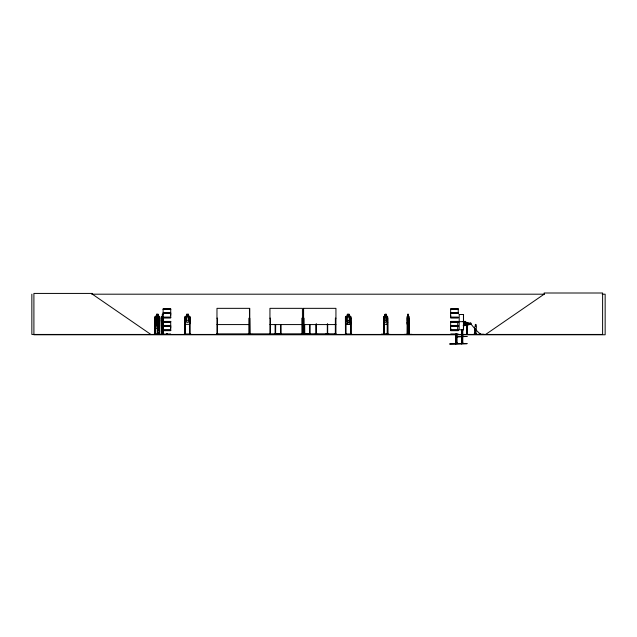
<?xml version="1.0" encoding="UTF-8"?>
<svg xmlns="http://www.w3.org/2000/svg" width="637" height="637" viewBox="0 0 637 637"><rect width="100%" height="100%" fill="white"/><g stroke="black" fill="none" stroke-linecap="round" stroke-linejoin="round"><path stroke-width="0.96" d="M170.708 328.063L170.708 326.2L163.12 326.2M170.708 315.291L170.708 313.428L163.12 313.428M458.242 329.926L450.646 329.926L450.654 328.063M458.242 317.154L450.646 317.154L450.654 315.291M465.989 322.975L465.201 321.398L465.472 325.547L466.674 323.19L466.666 324.122L465.543 324.066L465.543 323.055L465.201 325.547L467.431 324.544L467.431 334.353M246.83 334.425L252.921 334.425M300.441 334.425L306.524 334.425M466.674 323.19L465.591 323.19L465.583 324.122L465.472 321.398L466.61 323.485M162.65 321.621L163.056 320.857M475.401 324.36L475.879 324.536L475.935 326.478A1.354 0.844 -90 0 1 476.173 328.604L475.935 333.828L475.091 333.828L474.915 328.604A1.354 0.844 -90 0 1 475.154 326.478L475.369 324.432M475.377 333.286L474.836 333.167L475.441 333.302M475.337 333.239L475.011 333.286M408.771 324.337L408.986 322.346M409.05 322.346L408.835 324.337L407.282 324.337L407.091 316.995L407.784 316.278L407.784 314.28L408.397 314.344L408.333 322.338L407.744 322.338L407.425 320.737L407.425 317.011L407.72 314.28L408.421 314.28M161.663 321.701L161.941 319.702M157.665 332.793L159.481 332.793L159.752 316.979L159.186 316.278L158.103 316.278L158.103 314.28L156.551 314.344L156.495 316.278M159.481 332.793L159.68 330.802M404.32 334.353L412.051 334.353M313.937 334.353L318.229 334.353M475.027 333.032L475.298 333.047M475.313 333.167L474.907 333.326M475.321 333.167L475.186 333.286M387.161 324.265L387.599 322.338M387.192 324.337L387.694 322.346M159.346 329.194L158.971 330.794L158.271 330.794L158.247 322.736L158.971 322.8L159.346 325.467M381.444 334.13L390.115 334.393M407.354 316.278L407.139 334.441M189.555 324.337L190.192 322.346L190.16 316.979L189.531 316.278L185.423 316.342L184.826 316.995L185.407 324.337L189.579 324.337M163.669 330.515L161.925 330.515L161.726 328.517L161.631 316.995L162.339 316.278L162.339 314.28L163.016 314.344L162.276 314.28M161.758 323.174L161.989 322.457M470.385 323.859C469.262 325.841 468.8 321.717 470.329 323.278M350.469 324.265L351.106 322.338L350.517 324.337L345.995 324.337L345.405 322.346M157.729 332.793L157.498 325.451L158.247 324.735M157.498 325.451L157.737 324.735M216.564 334.425L216.652 333.931L336.002 333.844L336.025 334.353M269.873 334.353L269.817 333.931M275.009 334.353L275.057 333.844M303.387 334.353L303.316 333.844M335.93 334.441L335.938 308.34L303.467 308.34L303.515 334.441L303.379 318.205L304.024 318.205L304.056 334.353M463.585 322.306L464.771 323.676L465.145 322.855L463.457 320.905M465.225 322.967L463.585 320.905M162.363 316.342L162.005 320.737L162.777 324.305C163.645 317.369 163.613 331.805 162.785 325.196L162.228 327.068L162.483 320.459L163.199 320.459L163.199 322.457M383.745 334.441L383.697 316.995L384.167 316.278L383.697 322.346L384.103 324.337L387.24 324.337M470.257 323.11C469.628 325.985 472.654 322.625 470.257 323.11A114.644 14.842 63.9 0 0 480.449 334.003L479.55 334.003M474.247 334.433L484.192 334.337M475.242 334.417L475.584 333.557M484.08 334.417L478.928 334.258M155.006 320.881L155.516 320.164L159.234 320.164L159.791 320.873L159.194 320.164M155.054 320.905L155.539 320.236M154.855 334.441L154.887 316.995L155.436 316.278L159.162 316.342L159.704 317.011L159.68 334.441M157.371 328.159L155.46 328.222L154.966 326.24L154.982 317.019L155.46 316.342M184.921 317.019L185.455 316.342L186.633 316.278L186.609 314.28L188.417 314.28L188.417 316.278L189.563 316.278M463.585 324.814L464.859 323.5M463.171 325.443L464.803 323.564L463.171 321.677M463.441 326.24L465.241 324.321L464.731 323.5M463.569 326.24L465.241 324.321M156.614 320.236L155.818 320.897L155.818 324.631L156.614 326.224M156.591 314.344L156.551 316.342L155.786 317.011L155.786 320.737L156.591 322.338L158.087 322.338L158.9 320.737L158.9 317.011L158.087 316.342M349.267 316.278L349.251 314.28L347.324 314.28L347.324 316.278L346.424 317.011L346.424 320.737L347.388 322.338L349.187 322.338L350.151 320.737L350.151 317.011L349.187 316.342L350.509 316.278M485.665 334.441L544.141 294.19L544.141 293.004L602.61 293.004L602.61 334.441L31.85 334.441L31.85 294.19M465.695 324.122L469.596 324.122L469.596 324.544L465.201 325.547L466.69 324.878M345.939 334.393L345.891 333.844M465.201 325.547L469.596 324.122L465.472 325.547L467.733 324.122L467.733 322.688M91.632 294.19L544.444 294.19M602.164 294.19L605.15 294.19L605.15 334.775L33.904 334.775L33.904 293.426L92.381 293.426L92.381 294.19L150.85 334.441M163.112 308.937L170.724 308.937M450.638 308.937L458.25 308.937M166.368 309.24L167.467 309.24M453.894 309.24L454.993 309.24M163.128 309.303L170.708 309.303M450.654 309.303L458.234 309.303M163.064 312.942L170.764 312.942M450.59 312.942L458.29 312.942M163.064 313.173L170.764 313.173M450.59 313.173L458.29 313.173M458.242 313.428L450.646 313.428L450.646 317.154M156.495 314.28L158.143 314.28L158.143 316.278M186.665 314.344L188.353 314.344M459.142 314.487L463.537 314.487L463.537 329.791L459.142 329.791L459.237 314.487M407.847 314.678L407.847 315.347M155.396 316.278L156.535 316.278M346.018 316.278L347.388 316.278M386.325 314.28L386.285 316.342L387.232 316.278L387.694 316.979L387.694 334.441M408.357 316.278L409.05 316.979L409.034 334.441L409.137 333.844M161.806 316.342L163.486 316.342L162.984 316.278L162.984 314.28M407.298 316.342L408.819 316.342L409.034 317.011M161.631 316.995L161.487 334.353M347.388 317.011L349.187 317.011M387.646 316.979L387.177 316.278L384.135 316.342L385.059 316.278L385.106 314.344L386.333 314.344L385.011 314.28L384.398 320.737L385.059 322.338L386.285 322.338L386.946 320.737L386.946 317.011L386.285 316.342M163.12 317.154L170.716 317.154L170.716 313.428M163.064 317.417L170.764 317.417M450.59 317.417L458.29 317.417M163.064 317.648L170.764 317.648M450.59 317.648L458.29 317.648M163.12 317.911L170.716 317.911M450.646 317.911L458.242 317.911M156.559 318.174L158.199 318.174L158.143 320.236M159.664 318.205L159.091 318.205L159.091 321.072M184.698 318.205L185.287 318.205L185.343 334.441M190.105 318.205L189.515 318.205L189.555 334.441M216.986 318.205L217.535 318.205L217.472 334.441M249.457 318.205L248.9 318.205L248.844 334.441M249.768 318.205L249.975 334.441M269.953 318.205L270.502 318.205L270.446 334.441M302.424 318.205L301.874 318.205L301.938 334.441M335.938 318.205L335.388 318.205L335.325 334.441M345.437 318.205L346.026 318.205L346.026 334.441L346.082 333.844L345.373 333.844L345.373 334.441M351.226 318.205L350.645 318.205L350.637 334.441M383.721 318.205L384.246 318.205M161.878 319.702L163.598 319.702M161.902 319.766L163.574 319.766M347.388 320.737L349.187 320.737M163.128 321.406L170.708 321.406M450.654 321.406L458.234 321.406M162.626 321.526L170.724 321.51M450.638 321.502L458.25 321.502M162.363 321.701L170.724 321.701M450.638 321.661L458.25 321.701M459.142 321.669L463.537 321.669M163.112 321.852L170.724 321.852M450.638 321.844L458.25 321.852M163.128 322.075L170.708 322.075L170.708 325.443L163.12 325.443M458.234 322.075L450.654 322.075L450.654 325.443L458.242 325.443M154.926 322.346L155.42 324.337M163.016 322.338L162.172 322.37L162.634 324.735L162.188 326.956L162.507 328.517L163.176 328.517M407.147 322.346L407.346 324.337M161.925 322.457L163.598 322.457M158.183 322.736L158.995 322.736M465.695 322.688L468.45 322.688L468.45 324.122M465.281 322.855L465.623 323.23M158.844 323.134L158.398 323.134L158.844 323.803M465.543 323.548L466.101 323.548M155.38 324.337L158.255 324.337M216.986 324.575L249.457 324.575M269.953 324.575L302.424 324.575M303.467 324.575L335.938 324.575M467.853 324.544L469.596 324.544M159.68 325.435L158.931 324.735L158.9 320.897L158.103 320.236M157.681 324.798L159.465 324.798M158.271 325.467L158.971 325.467L158.971 329.194L158.271 329.194L158.271 325.467L157.419 323.62C156.861 326.781 154.863 325.595 157.076 323.174L156.081 320.897L157.395 322.728C157.912 319.67 159.919 320.913 157.737 323.19L158.422 324.631M163.064 325.706L170.764 325.706M450.59 325.706L458.29 325.706M163.064 325.937L170.764 325.937M450.59 325.937L458.29 325.937M458.242 326.2L450.646 326.2L450.646 329.926M475.935 326.478L475.879 324.536M162.403 327.76L161.702 327.052M161.957 327.689L162.427 327.689L162.403 329.751M163.462 327.689L163.112 329.751L162.339 329.751M163.048 327.76L163.59 327.76M474.915 328.604L475.154 333.828M162.427 329.687L163.088 329.687M457.645 329.791L457.74 321.669M163.12 329.926L170.716 329.926L170.716 326.2M163.064 330.189L170.764 330.189M450.59 330.189L458.29 330.189M161.941 330.452L170.764 330.42M450.59 330.42L458.29 330.42M163.12 330.675L170.716 330.675M450.646 330.675L458.242 330.675M157.681 332.721L159.465 332.721M474.318 334.258L474.318 333.557L475.29 333.557M155.348 333.844L154.68 333.844L154.68 334.441M157.681 333.844L157.188 334.441M159.712 333.844L159.035 333.844L159.043 334.441M161.806 333.844L161.32 334.441M163.008 333.844L162.347 333.844L162.355 334.441M163.223 333.844L163.446 334.441L163.518 333.844M185.343 333.844L184.642 333.844L184.642 334.441M189.46 333.844L190.16 333.844L190.16 334.441M350.581 333.844L351.29 333.844L351.29 334.441M383.681 333.844L384.286 333.844L384.286 334.441L384.246 322.975M387.248 333.844L387.853 333.844M407.561 333.844L407.099 334.441M409.272 333.844L408.819 334.441M155.229 334.019L159.425 334.019M161.575 334.019L163.446 334.019M185.248 334.019L189.555 334.019M275.733 334.019L280.463 334.019M304.757 334.019L309.494 334.019M346.026 334.019L350.637 334.019M384.127 334.019L387.407 334.019M407.33 334.019L409.034 334.019M170.708 334.178L152.944 334.441M188.727 334.441L191.57 334.393M325.499 334.13L329.894 334.425M346.233 334.099L344.577 334.441M350.509 334.393L352.134 334.353M450.654 334.178L458.234 334.178M170.724 334.274L163.096 334.425M450.638 334.274L458.25 334.282M461.522 335.452L462.836 335.452M455.718 342.642L457.032 342.642L457.032 343.654M461.522 342.642L462.836 342.642M350.732 334.393L350.7 318.205M161.702 334.393L161.75 330.619M465.201 321.398L466.093 322.975M163.534 323.19L163.136 320.459M163.016 316.342L163.375 320.737M465.472 321.398L466.22 322.975M302.511 334.353L302.424 308.34L269.953 308.34L269.913 334.441M161.663 327.028L161.949 327.76M184.889 322.338L185.455 324.265M383.737 322.338L384.151 324.337M162.419 334.353L162.403 330.619M166.552 334.401L166.607 333.844M161.981 330.515L161.726 321.701M476.46 334.258L476.46 333.557L475.489 333.557L475.489 334.114M476.357 333.557L476.357 334.114L474.414 334.114L474.414 333.557M475.218 334.114L475.218 332.936L474.756 332.936L474.756 334.114M475.146 332.936L475.146 334.114M474.836 332.936L474.836 334.114M467.271 322.688L467.271 324.122M466.841 325.523L466.841 334.353L466.778 324.544M463.449 314.487L463.449 329.791M462.773 329.703L462.773 343.654M462.414 329.703L462.414 342.69M461.936 329.703L461.936 343.654M461.578 329.703L461.53 343.996M456.976 333.995L456.976 343.654M456.618 333.995L456.618 343.654M456.14 333.995L456.14 343.654M455.781 333.995L455.734 343.996M409.241 334.441L409.233 318.205L408.835 334.441M407.513 323.93L407.537 334.441M407.417 333.844L407.393 334.441L407.314 318.205M387.853 334.441L387.806 318.205L387.288 318.205L387.248 334.441M387.559 333.844L387.583 334.441M387.447 322.975L387.407 334.441M384.087 318.205L384.127 334.441M383.88 322.975L384 334.441M383.84 333.844L383.84 334.441M351.098 334.441L351.17 316.979L350.493 316.278L346.042 316.342L345.405 316.995L345.477 334.441M351.091 333.844L351.091 334.441M349.187 324.337L349.187 314.344L347.388 314.344L347.388 324.337M345.565 333.844L345.572 334.441M335.452 333.844L335.452 334.441M334.751 333.931L334.751 334.441M327.681 324.074L327.681 334.441M327.482 324.074L327.529 334.441M327.458 333.844L327.458 334.441M327.33 324.074L327.307 334.441M316.398 324.066L316.422 334.441M316.247 324.066L316.27 334.441M316.183 333.844L316.175 334.441M316.048 324.066L316.032 334.441M310.108 324.886L310.147 334.441M310.044 333.844L310.044 334.441M309.622 333.844L309.622 334.441M309.558 324.886L309.494 334.441M304.693 324.886L304.757 334.441M304.629 333.844L304.629 334.441M304.144 324.886L304.144 334.441M303.953 333.844L303.96 334.441M303.594 308.34L303.594 334.441M302.36 333.844L302.328 334.441M301.811 333.844L301.811 334.441M281.076 324.886L281.14 334.441M281.013 333.844L281.013 334.441M280.527 324.886L280.527 334.441M280.463 333.844L280.463 334.441M278.767 334.441L276.235 334.441M275.733 333.844L275.733 334.441M275.67 324.886L275.606 334.441M275.12 324.886L275.12 334.441M274.818 334.441L272.286 334.441M270.566 333.844L270.566 334.441M270.016 333.844L270.016 334.441M249.768 308.34L249.768 334.441L249.704 333.844M249.529 334.441L249.457 308.34L216.986 308.34L216.938 334.441M249.393 333.844L249.393 334.441M248.971 333.844L248.963 334.441M217.838 333.931L217.838 334.441M217.599 333.844L217.599 334.441M216.922 333.844L216.898 334.441M190.105 317.011L190.057 334.441M189.937 333.844L189.922 334.441M189.611 318.205L189.611 334.441M188.385 314.28L188.321 316.342L189.245 317.011L189.245 320.737L188.353 322.338L186.697 322.338L185.805 320.737L185.805 317.011L186.697 316.342L186.697 314.344M186.076 334.441L183.305 334.441M185.192 318.205L185.12 334.441M184.865 333.844L184.881 334.441M184.794 318.205L184.738 334.441M167.181 333.844L167.181 334.441M167.125 334.441L167.053 333.844L166.91 334.441M166.798 333.844L166.783 334.441M166.711 333.844L166.663 334.441M163.661 333.844L163.669 334.441M163.271 330.619L163.247 334.441M162.961 330.619L163.008 334.441M162.825 330.619L162.873 334.441M162.738 333.844L162.754 334.441M162.539 330.619L162.602 334.441M162.013 323.293L162.013 327.028M161.75 320.116L161.36 318.205L161.456 334.441M161.607 333.844L161.639 334.441M159.537 318.205L159.537 321.072M159.537 332.53L159.481 334.441L159.449 318.205M159.25 318.205L159.25 324.886M159.25 331.574L159.226 334.441M159.091 332.53L159.17 334.441M157.626 318.205L157.65 334.441M157.506 333.844L157.506 334.441L157.419 318.205M157.228 318.205L157.228 334.441M155.229 334.441L155.301 318.205L154.735 318.205L154.735 334.441M155.173 318.205L155.173 321.072M155.173 326.797L155.102 334.441L155.086 333.844M464.946 322.728A1.186 0.748 -90 0 1 466.204 323.246M466.204 323.859A1.186 0.748 -90 0 1 465.114 324.591M468.068 323.341L468.068 323.341M465.623 323.883L465.018 324.201L465.623 323.883M170.724 309.064L163.112 309.072L163.128 312.679L170.716 312.679L170.716 309.08M458.25 309.08L450.638 309.064L450.654 312.679L458.242 312.679L458.242 309.08M157.825 314.678L156.853 314.678L156.853 315.347L157.825 315.347L157.825 314.678M162.905 314.678L162.475 315.347L162.905 314.678M188.058 314.678L186.991 314.678L186.991 315.347L188.058 315.347L188.058 314.678M348.869 314.678L347.714 314.678L347.714 315.347L348.869 315.347L348.869 314.678M386.062 314.678L385.274 314.678L385.274 315.347L386.062 315.347L386.062 314.678M158.087 317.011L156.591 317.011L156.591 320.737L158.087 320.737L158.087 317.011M163.016 317.011L162.363 317.011L162.363 320.737L163.016 320.737L163.016 317.011M188.353 317.011L186.697 317.011L186.697 320.737L188.353 320.737L188.353 317.011M386.285 317.011L385.059 317.011L385.059 320.737L386.285 320.737L386.285 317.011M408.333 317.011L407.744 317.011L407.744 320.737L408.333 320.737L408.333 317.011M157.841 318.572L156.877 318.572L156.877 319.233L157.841 319.233L157.841 318.572M158.103 320.897L156.614 320.897L156.614 324.631L158.103 324.631L158.103 320.897M161.631 322.346L161.718 323.676L161.631 322.346M163.176 323.19L162.507 323.19L162.507 326.916L163.176 326.916L163.176 323.19M467.032 336.471L455.551 336.806L467.032 336.471M467.032 343.654L449.754 343.996L467.032 343.654M465.687 324.392A1.186 0.748 -90 0 0 465.344 322.418A1.186 0.748 -90 0 0 464.437 323.875A1.186 0.748 -90 0 0 465.687 324.392"/></g></svg>
